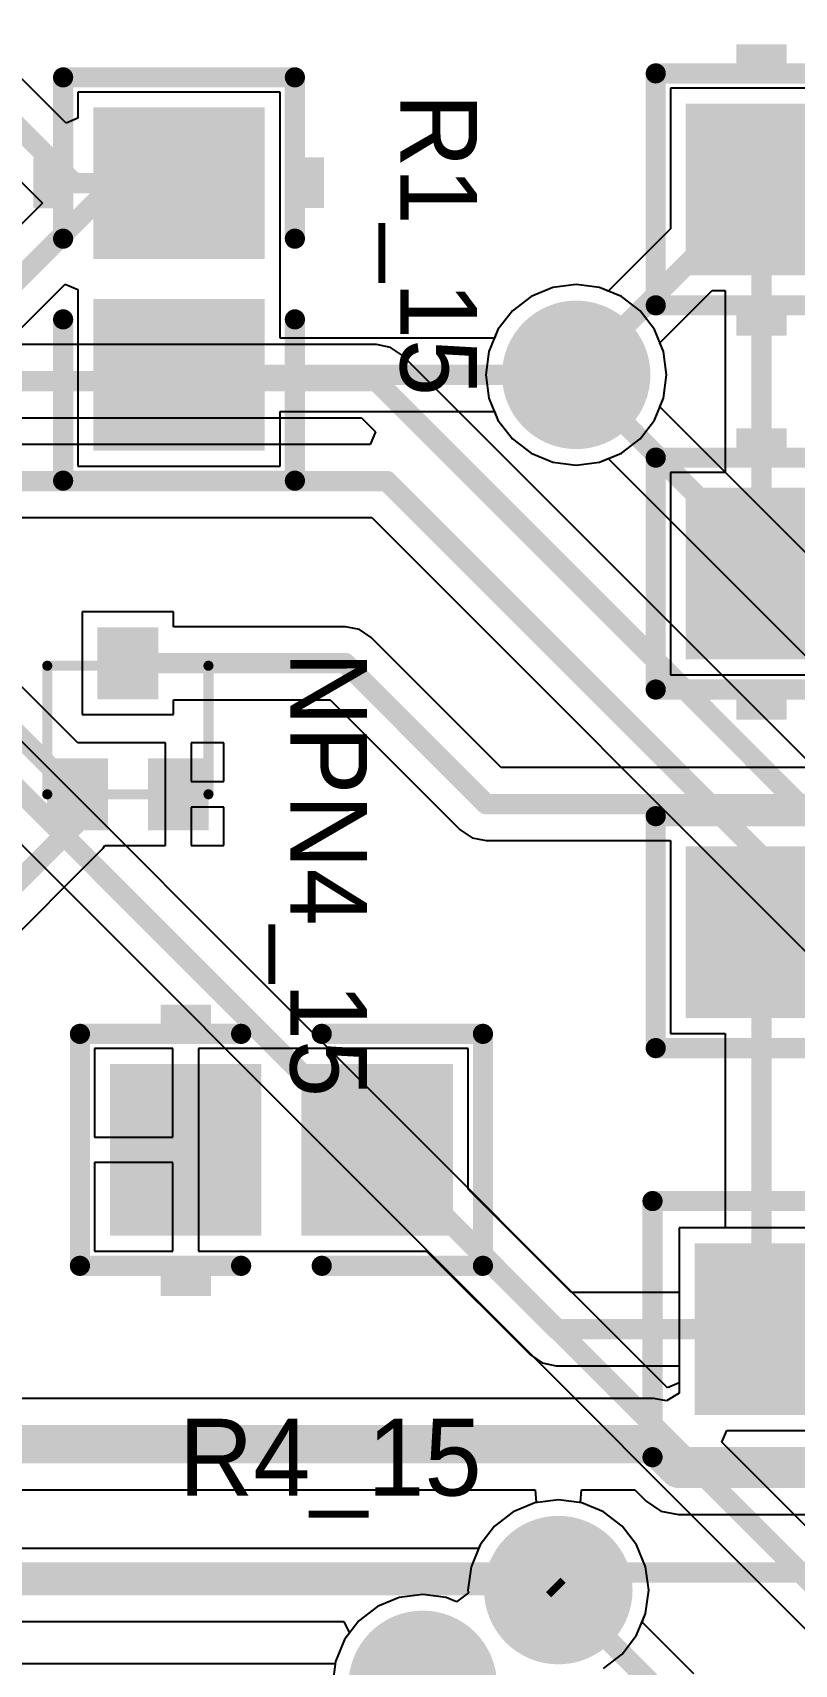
# Model space of a CAD drawing. Header units: millimetres. Extents: x 0.67 to 7.75, y 0.64 to 6.06.
# Drawn here: x 6.366 to 6.663, y 4.234 to 4.871 of the extents above; entities that cross this region are included whole.
import ezdxf

# ---------------------------------------------------------------- set-up
doc = ezdxf.new("R2010")
doc.units = ezdxf.units.MM
doc.header["$MEASUREMENT"] = 0
for name, color, linetype in [('BottomLayer', 5, 'Continuous'), ('BottomSolder', 6, 'Continuous'), ('MultiLayer', 9, 'Continuous'), ('PadHoleLayer', 156, 'Continuous'), ('TopLayer', 1, 'Continuous'), ('TopOverlay', 2, 'Continuous'), ('TopPaste', 8, 'Continuous'), ('TopSolder', 216, 'Continuous'), ('ViaHoleLayer', 16, 'Continuous')]:
    doc.layers.add(name, color=color, linetype=linetype)

# ---------------------------------------------------------------- blocks, each defined once
blk = doc.blocks.new('CC2012_0805_381')
at = {"layer": 'TopLayer'}
for points in [[(-0.06299, -0.02953), (-0.01181, -0.02953), (-0.06299, 0.02953), (-0.01181, 0.02953)], [(0.01181, -0.02953), (0.06299, -0.02953), (0.01181, 0.02953), (0.06299, 0.02953)]]:
    blk.add_solid(points, dxfattribs=at)
at = {"layer": 'TopOverlay', "const_width": 0.00787}
for points in [[(-0.07874, -0.04528), (-0.07874, 0.04528)], [(-0.07874, 0.04528), (-0.01575, 0.04528)], [(0.01575, 0.04528), (0.07874, 0.04528)], [(0.07874, -0.04528), (0.07874, 0.04528)], [(-0.07874, -0.04528), (-0.01575, -0.04528)], [(0.01575, -0.04528), (0.07874, -0.04528)]]:
    blk.add_lwpolyline(points, dxfattribs=at)
at = {"layer": 'TopOverlay', "const_width": 0.00394}
for points in [[(-0.08071, 0.04528, 1), (-0.07677, 0.04528, 1)], [(-0.08071, 0.04528, 1), (-0.07677, 0.04528, 1)], [(-0.01772, 0.04528, 1), (-0.01378, 0.04528, 1)], [(0.01378, 0.04528, 1), (0.01772, 0.04528, 1)], [(0.07677, 0.04528, 1), (0.08071, 0.04528, 1)], [(0.07677, 0.04528, 1), (0.08071, 0.04528, 1)], [(-0.08071, -0.04528, 1), (-0.07677, -0.04528, 1)], [(-0.08071, -0.04528, 1), (-0.07677, -0.04528, 1)], [(-0.01772, -0.04528, 1), (-0.01378, -0.04528, 1)], [(0.01378, -0.04528, 1), (0.01772, -0.04528, 1)], [(0.07677, -0.04528, 1), (0.08071, -0.04528, 1)], [(0.07677, -0.04528, 1), (0.08071, -0.04528, 1)]]:
    blk.add_lwpolyline(points, format="xyb", close=True, dxfattribs=at)
at = {"layer": 'TopOverlay'}
for points in [[(-0.04724, 0.04882), (-0.02756, 0.04882), (-0.04724, 0.05669), (-0.02756, 0.05669)], [(-0.04724, -0.05709), (-0.02756, -0.05709), (-0.04724, -0.04921), (-0.02756, -0.04921)]]:
    blk.add_solid(points, dxfattribs=at)
at = {"layer": 'TopPaste'}
for points in [[(-0.06299, -0.02953), (-0.01181, -0.02953), (-0.06299, 0.02953), (-0.01181, 0.02953)], [(0.01181, -0.02953), (0.06299, -0.02953), (0.01181, 0.02953), (0.06299, 0.02953)]]:
    blk.add_solid(points, dxfattribs=at)
at = {"layer": 'TopSolder'}
for points in [[(-0.06699, -0.03353), (-0.00781, -0.03353), (-0.06699, 0.03353), (-0.00781, 0.03353)], [(0.00781, -0.03353), (0.06699, -0.03353), (0.00781, 0.03353), (0.06699, 0.03353)]]:
    blk.add_solid(points, dxfattribs=at)
blk = doc.blocks.new('CC2012_0805_384')
at = {"layer": 'TopLayer'}
for points in [[(-0.06299, -0.02953), (-0.01181, -0.02953), (-0.06299, 0.02953), (-0.01181, 0.02953)], [(0.01181, -0.02953), (0.06299, -0.02953), (0.01181, 0.02953), (0.06299, 0.02953)]]:
    blk.add_solid(points, dxfattribs=at)
at = {"layer": 'TopOverlay', "const_width": 0.00787}
for points in [[(-0.07874, -0.04528), (-0.07874, 0.04528)], [(-0.01575, 0.04528), (-0.07874, 0.04528)], [(0.07874, 0.04528), (0.01575, 0.04528)], [(0.07874, -0.04528), (0.07874, 0.04528)], [(-0.01575, -0.04528), (-0.07874, -0.04528)], [(0.07874, -0.04528), (0.01575, -0.04528)]]:
    blk.add_lwpolyline(points, dxfattribs=at)
at = {"layer": 'TopOverlay', "const_width": 0.00394}
for points in [[(-0.08071, 0.04528, 1), (-0.07677, 0.04528, 1)], [(-0.08071, 0.04528, 1), (-0.07677, 0.04528, 1)], [(-0.01772, 0.04528, 1), (-0.01378, 0.04528, 1)], [(0.01378, 0.04528, 1), (0.01772, 0.04528, 1)], [(0.07677, 0.04528, 1), (0.08071, 0.04528, 1)], [(0.07677, 0.04528, 1), (0.08071, 0.04528, 1)], [(-0.08071, -0.04528, 1), (-0.07677, -0.04528, 1)], [(-0.08071, -0.04528, 1), (-0.07677, -0.04528, 1)], [(-0.01772, -0.04528, 1), (-0.01378, -0.04528, 1)], [(0.01378, -0.04528, 1), (0.01772, -0.04528, 1)], [(0.07677, -0.04528, 1), (0.08071, -0.04528, 1)], [(0.07677, -0.04528, 1), (0.08071, -0.04528, 1)]]:
    blk.add_lwpolyline(points, format="xyb", close=True, dxfattribs=at)
at = {"layer": 'TopOverlay'}
for points in [[(-0.04747, 0.04882), (-0.02779, 0.04882), (-0.04747, 0.05669), (-0.02779, 0.05669)], [(-0.04724, -0.05686), (-0.02756, -0.05686), (-0.04724, -0.04899), (-0.02756, -0.04899)]]:
    blk.add_solid(points, dxfattribs=at)
at = {"layer": 'TopPaste'}
for points in [[(-0.06299, -0.02953), (-0.01181, -0.02953), (-0.06299, 0.02953), (-0.01181, 0.02953)], [(0.01181, -0.02953), (0.06299, -0.02953), (0.01181, 0.02953), (0.06299, 0.02953)]]:
    blk.add_solid(points, dxfattribs=at)
at = {"layer": 'TopSolder'}
for points in [[(-0.06699, -0.03353), (-0.00781, -0.03353), (-0.06699, 0.03353), (-0.00781, 0.03353)], [(0.00781, -0.03353), (0.06699, -0.03353), (0.00781, 0.03353), (0.06699, 0.03353)]]:
    blk.add_solid(points, dxfattribs=at)
blk = doc.blocks.new('MMBT3904T_386')
at = {"layer": 'TopLayer'}
for points in [[(0.00787, -0.01004), (0.00787, 0.01004), (-0.00787, -0.01004), (-0.00787, 0.01004)], [(-0.01181, -0.06122), (-0.01181, -0.04114), (-0.02756, -0.06122), (-0.02756, -0.04114)], [(0.02756, -0.06122), (0.02756, -0.04114), (0.01181, -0.06122), (0.01181, -0.04114)]]:
    blk.add_solid(points, dxfattribs=at)
at = {"layer": 'TopOverlay', "const_width": 0.00394}
for points in [[(-0.0315, -0.00098), (0.0315, -0.00098)], [(-0.0315, -0.05118), (-0.0315, -0.00098)], [(0.0315, -0.05118), (0.0315, -0.00098)], [(-0.0315, -0.05118), (0.0315, -0.05118)]]:
    blk.add_lwpolyline(points, dxfattribs=at)
at = {"layer": 'TopOverlay', "const_width": 0.00197}
for points in [[(-0.03248, -0.00098, 1), (-0.03051, -0.00098, 1)], [(-0.03248, -0.00098, 1), (-0.03051, -0.00098, 1)], [(0.03051, -0.00098, 1), (0.03248, -0.00098, 1)], [(0.03051, -0.00098, 1), (0.03248, -0.00098, 1)], [(-0.03248, -0.05118, 1), (-0.03051, -0.05118, 1)], [(-0.03248, -0.05118, 1), (-0.03051, -0.05118, 1)], [(0.03051, -0.05118, 1), (0.03248, -0.05118, 1)], [(0.03051, -0.05118, 1), (0.03248, -0.05118, 1)]]:
    blk.add_lwpolyline(points, format="xyb", close=True, dxfattribs=at)
at = {"layer": 'TopPaste'}
for points in [[(0.00787, -0.01004), (0.00787, 0.01004), (-0.00787, -0.01004), (-0.00787, 0.01004)], [(-0.01181, -0.06122), (-0.01181, -0.04114), (-0.02756, -0.06122), (-0.02756, -0.04114)], [(0.02756, -0.06122), (0.02756, -0.04114), (0.01181, -0.06122), (0.01181, -0.04114)]]:
    blk.add_solid(points, dxfattribs=at)
at = {"layer": 'TopSolder'}
for points in [[(0.01187, -0.01404), (0.01187, 0.01404), (-0.01187, -0.01404), (-0.01187, 0.01404)], [(-0.00781, -0.06522), (-0.00781, -0.03714), (-0.03156, -0.06522), (-0.03156, -0.03714)], [(0.03156, -0.06522), (0.03156, -0.03714), (0.00781, -0.06522), (0.00781, -0.03714)]]:
    blk.add_solid(points, dxfattribs=at)
blk = doc.blocks.new('HDR1X2_392')
at = {"layer": 'BottomLayer', "const_width": 0.02953}
blk.add_lwpolyline([(0.08524, 0, 1), (0.11476, 0, 1)], format="xyb", close=True, dxfattribs=at)
at = {"layer": 'BottomLayer'}
blk.add_solid([(-0.02953, -0.02953), (0.02953, -0.02953), (-0.02953, 0.02953), (0.02953, 0.02953)], dxfattribs=at)
at = {"layer": 'BottomSolder', "const_width": 0.03353}
blk.add_lwpolyline([(0.08324, 0, 1), (0.11676, 0, 1)], format="xyb", close=True, dxfattribs=at)
at = {"layer": 'BottomSolder'}
blk.add_solid([(-0.03353, -0.03353), (0.03353, -0.03353), (-0.03353, 0.03353), (0.03353, 0.03353)], dxfattribs=at)
at = {"layer": 'MultiLayer', "const_width": 0.02953}
blk.add_lwpolyline([(0.08524, 0, 1), (0.11476, 0, 1)], format="xyb", close=True, dxfattribs=at)
at = {"layer": 'MultiLayer'}
blk.add_solid([(-0.02953, -0.02953), (0.02953, -0.02953), (-0.02953, 0.02953), (0.02953, 0.02953)], dxfattribs=at)
at = {"layer": 'PadHoleLayer', "const_width": 0.01772}
for points in [[(-0.00886, 0, 1), (0.00886, 0, 1)], [(0.09114, 0, 1), (0.10886, 0, 1)]]:
    blk.add_lwpolyline(points, format="xyb", close=True, dxfattribs=at)
at = {"layer": 'TopLayer', "const_width": 0.02953}
blk.add_lwpolyline([(0.08524, 0, 1), (0.11476, 0, 1)], format="xyb", close=True, dxfattribs=at)
at = {"layer": 'TopLayer'}
blk.add_solid([(-0.02953, -0.02953), (0.02953, -0.02953), (-0.02953, 0.02953), (0.02953, 0.02953)], dxfattribs=at)
at = {"layer": 'TopOverlay', "const_width": 0.00787}
for points in [[(-0.05, -0.05), (-0.05, 0.05)], [(-0.05, 0.05), (0.15, 0.05)], [(0.15, -0.05), (0.15, 0.05)], [(-0.05, -0.05), (0.15, -0.05)]]:
    blk.add_lwpolyline(points, dxfattribs=at)
at = {"layer": 'TopOverlay', "const_width": 0.00394}
for points in [[(-0.05197, 0.05, 1), (-0.04803, 0.05, 1)], [(-0.05197, 0.05, 1), (-0.04803, 0.05, 1)], [(0.14803, 0.05, 1), (0.15197, 0.05, 1)], [(0.14803, 0.05, 1), (0.15197, 0.05, 1)], [(-0.05197, -0.05, 1), (-0.04803, -0.05, 1)], [(-0.05197, -0.05, 1), (-0.04803, -0.05, 1)], [(0.14803, -0.05, 1), (0.15197, -0.05, 1)], [(0.14803, -0.05, 1), (0.15197, -0.05, 1)]]:
    blk.add_lwpolyline(points, format="xyb", close=True, dxfattribs=at)
at = {"layer": 'TopSolder', "const_width": 0.03353}
blk.add_lwpolyline([(0.08324, 0, 1), (0.11676, 0, 1)], format="xyb", close=True, dxfattribs=at)
at = {"layer": 'TopSolder'}
blk.add_solid([(-0.03353, -0.03353), (0.03353, -0.03353), (-0.03353, 0.03353), (0.03353, 0.03353)], dxfattribs=at)
blk = doc.blocks.new('CC2012_0805_399')
at = {"layer": 'TopLayer'}
for points in [[(-0.06299, -0.02953), (-0.01181, -0.02953), (-0.06299, 0.02953), (-0.01181, 0.02953)], [(0.01181, -0.02953), (0.06299, -0.02953), (0.01181, 0.02953), (0.06299, 0.02953)]]:
    blk.add_solid(points, dxfattribs=at)
at = {"layer": 'TopOverlay', "const_width": 0.00787}
for points in [[(-0.07874, 0.04528), (-0.07874, -0.04528)], [(-0.01575, 0.04528), (-0.07874, 0.04528)], [(0.07874, 0.04528), (0.01575, 0.04528)], [(0.07874, 0.04528), (0.07874, -0.04528)], [(-0.01575, -0.04528), (-0.07874, -0.04528)], [(0.07874, -0.04528), (0.01575, -0.04528)]]:
    blk.add_lwpolyline(points, dxfattribs=at)
at = {"layer": 'TopOverlay', "const_width": 0.00394}
for points in [[(-0.08071, 0.04528, 1), (-0.07677, 0.04528, 1)], [(-0.08071, 0.04528, 1), (-0.07677, 0.04528, 1)], [(-0.01772, 0.04528, 1), (-0.01378, 0.04528, 1)], [(0.01378, 0.04528, 1), (0.01772, 0.04528, 1)], [(0.07677, 0.04528, 1), (0.08071, 0.04528, 1)], [(0.07677, 0.04528, 1), (0.08071, 0.04528, 1)], [(-0.08071, -0.04528, 1), (-0.07677, -0.04528, 1)], [(-0.08071, -0.04528, 1), (-0.07677, -0.04528, 1)], [(-0.01772, -0.04528, 1), (-0.01378, -0.04528, 1)], [(0.01378, -0.04528, 1), (0.01772, -0.04528, 1)], [(0.07677, -0.04528, 1), (0.08071, -0.04528, 1)], [(0.07677, -0.04528, 1), (0.08071, -0.04528, 1)]]:
    blk.add_lwpolyline(points, format="xyb", close=True, dxfattribs=at)
at = {"layer": 'TopOverlay'}
for points in [[(-0.04724, 0.04882), (-0.02756, 0.04882), (-0.04724, 0.05669), (-0.02756, 0.05669)], [(-0.04724, -0.05709), (-0.02756, -0.05709), (-0.04724, -0.04921), (-0.02756, -0.04921)]]:
    blk.add_solid(points, dxfattribs=at)
at = {"layer": 'TopPaste'}
for points in [[(-0.06299, -0.02953), (-0.01181, -0.02953), (-0.06299, 0.02953), (-0.01181, 0.02953)], [(0.01181, -0.02953), (0.06299, -0.02953), (0.01181, 0.02953), (0.06299, 0.02953)]]:
    blk.add_solid(points, dxfattribs=at)
at = {"layer": 'TopSolder'}
for points in [[(-0.06699, -0.03353), (-0.00781, -0.03353), (-0.06699, 0.03353), (-0.00781, 0.03353)], [(0.00781, -0.03353), (0.06699, -0.03353), (0.00781, 0.03353), (0.06699, 0.03353)]]:
    blk.add_solid(points, dxfattribs=at)
blk = doc.blocks.new('CC2012_0805_400')
at = {"layer": 'TopLayer'}
for points in [[(-0.06299, -0.02953), (-0.01181, -0.02953), (-0.06299, 0.02953), (-0.01181, 0.02953)], [(0.01181, -0.02953), (0.06299, -0.02953), (0.01181, 0.02953), (0.06299, 0.02953)]]:
    blk.add_solid(points, dxfattribs=at)
at = {"layer": 'TopOverlay', "const_width": 0.00787}
for points in [[(-0.07874, -0.04528), (-0.07874, 0.04528)], [(-0.07874, 0.04528), (-0.01575, 0.04528)], [(0.01575, 0.04528), (0.07874, 0.04528)], [(0.07874, -0.04528), (0.07874, 0.04528)], [(-0.07874, -0.04528), (-0.01575, -0.04528)], [(0.01575, -0.04528), (0.07874, -0.04528)]]:
    blk.add_lwpolyline(points, dxfattribs=at)
at = {"layer": 'TopOverlay', "const_width": 0.00394}
for points in [[(-0.08071, 0.04528, 1), (-0.07677, 0.04528, 1)], [(-0.08071, 0.04528, 1), (-0.07677, 0.04528, 1)], [(-0.01772, 0.04528, 1), (-0.01378, 0.04528, 1)], [(0.01378, 0.04528, 1), (0.01772, 0.04528, 1)], [(0.07677, 0.04528, 1), (0.08071, 0.04528, 1)], [(0.07677, 0.04528, 1), (0.08071, 0.04528, 1)], [(-0.08071, -0.04528, 1), (-0.07677, -0.04528, 1)], [(-0.08071, -0.04528, 1), (-0.07677, -0.04528, 1)], [(-0.01772, -0.04528, 1), (-0.01378, -0.04528, 1)], [(0.01378, -0.04528, 1), (0.01772, -0.04528, 1)], [(0.07677, -0.04528, 1), (0.08071, -0.04528, 1)], [(0.07677, -0.04528, 1), (0.08071, -0.04528, 1)]]:
    blk.add_lwpolyline(points, format="xyb", close=True, dxfattribs=at)
at = {"layer": 'TopOverlay'}
for points in [[(-0.04724, 0.04882), (-0.02756, 0.04882), (-0.04724, 0.05669), (-0.02756, 0.05669)], [(-0.04724, -0.05709), (-0.02756, -0.05709), (-0.04724, -0.04921), (-0.02756, -0.04921)]]:
    blk.add_solid(points, dxfattribs=at)
at = {"layer": 'TopPaste'}
for points in [[(-0.06299, -0.02953), (-0.01181, -0.02953), (-0.06299, 0.02953), (-0.01181, 0.02953)], [(0.01181, -0.02953), (0.06299, -0.02953), (0.01181, 0.02953), (0.06299, 0.02953)]]:
    blk.add_solid(points, dxfattribs=at)
at = {"layer": 'TopSolder'}
for points in [[(-0.06699, -0.03353), (-0.00781, -0.03353), (-0.06699, 0.03353), (-0.00781, 0.03353)], [(0.00781, -0.03353), (0.06699, -0.03353), (0.00781, 0.03353), (0.06699, 0.03353)]]:
    blk.add_solid(points, dxfattribs=at)
blk = doc.blocks.new('CC2012_0805_401')
at = {"layer": 'TopLayer'}
for points in [[(-0.06299, -0.02953), (-0.01181, -0.02953), (-0.06299, 0.02953), (-0.01181, 0.02953)], [(0.01181, -0.02953), (0.06299, -0.02953), (0.01181, 0.02953), (0.06299, 0.02953)]]:
    blk.add_solid(points, dxfattribs=at)
at = {"layer": 'TopOverlay', "const_width": 0.00787}
for points in [[(-0.07874, -0.04528), (-0.07874, 0.04528)], [(-0.07874, 0.04528), (-0.01575, 0.04528)], [(0.01575, 0.04528), (0.07874, 0.04528)], [(0.07874, -0.04528), (0.07874, 0.04528)], [(-0.07874, -0.04528), (-0.01575, -0.04528)], [(0.01575, -0.04528), (0.07874, -0.04528)]]:
    blk.add_lwpolyline(points, dxfattribs=at)
at = {"layer": 'TopOverlay', "const_width": 0.00394}
for points in [[(-0.08071, 0.04528, 1), (-0.07677, 0.04528, 1)], [(-0.08071, 0.04528, 1), (-0.07677, 0.04528, 1)], [(-0.01772, 0.04528, 1), (-0.01378, 0.04528, 1)], [(0.01378, 0.04528, 1), (0.01772, 0.04528, 1)], [(0.07677, 0.04528, 1), (0.08071, 0.04528, 1)], [(0.07677, 0.04528, 1), (0.08071, 0.04528, 1)], [(-0.08071, -0.04528, 1), (-0.07677, -0.04528, 1)], [(-0.08071, -0.04528, 1), (-0.07677, -0.04528, 1)], [(-0.01772, -0.04528, 1), (-0.01378, -0.04528, 1)], [(0.01378, -0.04528, 1), (0.01772, -0.04528, 1)], [(0.07677, -0.04528, 1), (0.08071, -0.04528, 1)], [(0.07677, -0.04528, 1), (0.08071, -0.04528, 1)]]:
    blk.add_lwpolyline(points, format="xyb", close=True, dxfattribs=at)
at = {"layer": 'TopOverlay'}
for points in [[(-0.04724, 0.04882), (-0.02756, 0.04882), (-0.04724, 0.05669), (-0.02756, 0.05669)], [(-0.04724, -0.05709), (-0.02756, -0.05709), (-0.04724, -0.04921), (-0.02756, -0.04921)]]:
    blk.add_solid(points, dxfattribs=at)
at = {"layer": 'TopPaste'}
for points in [[(-0.06299, -0.02953), (-0.01181, -0.02953), (-0.06299, 0.02953), (-0.01181, 0.02953)], [(0.01181, -0.02953), (0.06299, -0.02953), (0.01181, 0.02953), (0.06299, 0.02953)]]:
    blk.add_solid(points, dxfattribs=at)
at = {"layer": 'TopSolder'}
for points in [[(-0.06699, -0.03353), (-0.00781, -0.03353), (-0.06699, 0.03353), (-0.00781, 0.03353)], [(0.00781, -0.03353), (0.06699, -0.03353), (0.00781, 0.03353), (0.06699, 0.03353)]]:
    blk.add_solid(points, dxfattribs=at)

msp = doc.modelspace()

# ---------------------------------------------------------------- linework, layer by layer
at = {"layer": 'BottomLayer'}
for p, q in [((6.57799, 4.77279), (6.56886, 4.77158)), ((6.58713, 4.77158), (6.57799, 4.77279)), ((6.56034, 4.76806), (6.55303, 4.76245)), ((6.56886, 4.77158), (6.56034, 4.76806)), ((6.59564, 4.76806), (6.58713, 4.77158)), ((6.60295, 4.76245), (6.59564, 4.76806)), ((6.55303, 4.76245), (6.54742, 4.75514)), ((6.60856, 4.75514), (6.60295, 4.76245)), ((6.54742, 4.75514), (6.54389, 4.74662)), ((6.61209, 4.74662), (6.60856, 4.75514)), ((6.5, 4.74927), (5.61197, 4.74927)), ((6.50546, 4.74819), (6.5, 4.74927)), ((6.5, 4.74927), (6.5, 4.74927)), ((6.51009, 4.74509), (6.50546, 4.74819)), ((6.54389, 4.74662), (6.54269, 4.73748)), ((6.61329, 4.73748), (6.61209, 4.74662)), ((7.31157, 3.94362), (6.51009, 4.74509)), ((6.54269, 4.73748), (6.54389, 4.72835)), ((6.61209, 4.72835), (6.61329, 4.73748)), ((6.54389, 4.72835), (6.54742, 4.71983)), ((6.61069, 4.72497), (6.61209, 4.72835)), ((7.35509, 3.98057), (6.61069, 4.72497)), ((5.61197, 4.72073), (6.49409, 4.72073)), ((6.49409, 4.72073), (6.49954, 4.71527)), ((6.49954, 4.71527), (6.49747, 4.71027)), ((6.54742, 4.71983), (6.55303, 4.71252)), ((6.49747, 4.71027), (5.6108, 4.71027)), ((6.55303, 4.71252), (6.56034, 4.70691)), ((6.56034, 4.70691), (6.56886, 4.70339)), ((6.56886, 4.70339), (6.57799, 4.70218)), ((6.57799, 4.70218), (6.58713, 4.70339)), ((6.58713, 4.70339), (6.59051, 4.70478)), ((6.59051, 4.70478), (7.33073, 3.96456)), ((6.61365, 4.34201), (6.27855, 4.67711)), ((6.28047, 4.68173), (6.49809, 4.68173)), ((6.49809, 4.68173), (6.77305, 4.40676)), ((6.25156, 4.66373), (7.2512, 3.66409)), ((6.69732, 4.40441), (6.61827, 4.40441)), ((6.61827, 4.40441), (6.61827, 4.34392)), ((6.61827, 4.34392), (6.61365, 4.34201)), ((6.63492, 4.32074), (6.63683, 4.32536)), ((7.26458, 3.69108), (6.63492, 4.32074)), ((6.63683, 4.32536), (6.69732, 4.32536)), ((6.56186, 4.2971), (6.55335, 4.29357)), ((6.571, 4.2983), (6.56186, 4.2971)), ((6.58014, 4.2971), (6.571, 4.2983)), ((6.58865, 4.29357), (6.58014, 4.2971)), ((6.54604, 4.28796), (6.54043, 4.28065)), ((6.55335, 4.29357), (6.54604, 4.28796)), ((6.59596, 4.28796), (6.58865, 4.29357)), ((6.60157, 4.28065), (6.59596, 4.28796)), ((6.53986, 4.27927), (5.50321, 4.27927)), ((6.54043, 4.28065), (6.53986, 4.27927)), ((6.6051, 4.27214), (6.60157, 4.28065)), ((6.6063, 4.263), (6.6051, 4.27214)), ((6.6051, 4.25386), (6.6063, 4.263)), ((5.49756, 4.25073), (6.4872, 4.25073)), ((6.4872, 4.25073), (6.48942, 4.24624)), ((6.60157, 4.24535), (6.6051, 4.25386)), ((6.48743, 4.24365), (6.4839, 4.23514)), ((6.48942, 4.24624), (6.48743, 4.24365)), ((6.59596, 4.23804), (6.60157, 4.24535)), ((6.58865, 4.23243), (6.59596, 4.23804)), ((6.48379, 4.23427), (5.48486, 4.23427)), ((6.4839, 4.23514), (6.48379, 4.23427))]:
    msp.add_line(p, q, dxfattribs=at)
for points, const_width in [([(6.56549, 4.73748, 1), (6.59049, 4.73748, 1)], 0.025), ([(6.57599, 4.73748, 1), (6.57999, 4.73748, 1)], 0.004), ([(6.498, 4.735, 1), (6.502, 4.735, 1)], 0.004), ([(6.498, 4.735, 1), (6.502, 4.735, 1)], 0.004), ([(6.502, 4.696, 1), (6.506, 4.696, 1)], 0.004), ([(6.502, 4.696, 1), (6.506, 4.696, 1)], 0.004), ([(6.5585, 4.263, 1), (6.5835, 4.263, 1)], 0.025), ([(6.567, 4.265, 1), (6.571, 4.265, 1)], 0.004), ([(6.567, 4.265, 1), (6.571, 4.265, 1)], 0.004), ([(6.569, 4.263, 1), (6.573, 4.263, 1)], 0.004), ([(6.5055, 4.226, 1), (6.5305, 4.226, 1)], 0.025)]:
    msp.add_lwpolyline(points, format="xyb", close=True, dxfattribs=dict(at, const_width=const_width))
at = {"layer": 'BottomLayer', "const_width": 0.008}
for points in [[(6.57799, 4.73748), (7.345, 3.97048)], [(5.58, 4.735), (6.5, 4.735)], [(6.5, 4.735), (7.30147, 3.93353)], [(5.56385, 4.696), (6.504, 4.696)], [(6.504, 4.696), (7.28347, 3.91653)], [(6.25747, 4.678), (7.26547, 3.67)], [(4.55, 4.265), (6.569, 4.265)], [(6.569, 4.265), (6.571, 4.263)]]:
    msp.add_lwpolyline(points, dxfattribs=at)
at = {"layer": 'BottomSolder', "const_width": 0.029}
for points in [[(6.56349, 4.73748, 1), (6.59249, 4.73748, 1)], [(6.5565, 4.263, 1), (6.5855, 4.263, 1)], [(6.5035, 4.226, 1), (6.5325, 4.226, 1)]]:
    msp.add_lwpolyline(points, format="xyb", close=True, dxfattribs=at)
at = {"layer": 'MultiLayer', "const_width": 0.025}
for points in [[(6.56549, 4.73748, 1), (6.59049, 4.73748, 1)], [(6.5585, 4.263, 1), (6.5835, 4.263, 1)], [(6.5055, 4.226, 1), (6.5305, 4.226, 1)]]:
    msp.add_lwpolyline(points, format="xyb", close=True, dxfattribs=at)
at = {"layer": 'TopLayer'}
for p, q in [((6.37863, 4.83573), (6.29402, 4.92035)), ((6.27166, 4.90233), (6.3695, 4.80449)), ((6.68461, 4.84941), (6.6148, 4.84941)), ((6.6148, 4.84941), (6.6148, 4.79448)), ((6.46231, 4.84788), (6.38325, 4.84788)), ((6.38325, 4.84788), (6.38325, 4.83764)), ((6.46231, 4.77808), (6.46231, 4.84788)), ((6.38325, 4.83764), (6.37863, 4.83573)), ((6.3695, 4.80449), (6.21583, 4.65082)), ((6.6148, 4.79448), (6.59051, 4.77018)), ((6.25493, 4.64954), (6.37825, 4.77287)), ((6.37825, 4.77287), (6.38325, 4.7708)), ((6.46231, 4.7767), (6.46231, 4.77808)), ((6.46231, 4.77307), (6.46231, 4.7767)), ((6.46231, 4.7717), (6.46231, 4.77307)), ((6.57799, 4.77279), (6.56886, 4.77158)), ((6.58713, 4.77158), (6.57799, 4.77279)), ((6.38325, 4.7708), (6.38325, 4.70189)), ((6.46231, 4.75176), (6.46231, 4.7717)), ((6.56034, 4.76806), (6.55303, 4.76245)), ((6.56886, 4.77158), (6.56034, 4.76806)), ((6.59051, 4.77018), (6.58713, 4.77158)), ((6.61069, 4.75), (6.63105, 4.77036)), ((6.63105, 4.77036), (6.63612, 4.77036)), ((6.63612, 4.77036), (6.63612, 4.69941)), ((6.55303, 4.76245), (6.54742, 4.75514)), ((6.54742, 4.75514), (6.54602, 4.75176)), ((6.54602, 4.75176), (6.46231, 4.75176)), ((6.61209, 4.74662), (6.61069, 4.75)), ((6.61329, 4.73748), (6.61209, 4.74662)), ((6.61209, 4.72835), (6.61329, 4.73748)), ((6.60856, 4.71983), (6.61209, 4.72835)), ((6.46231, 4.70189), (6.46231, 4.72321)), ((6.46231, 4.72321), (6.54602, 4.72321)), ((6.54602, 4.72321), (6.54742, 4.71983)), ((6.54742, 4.71983), (6.55303, 4.71252)), ((6.60295, 4.71252), (6.60856, 4.71983)), ((6.55303, 4.71252), (6.56034, 4.70691)), ((6.59564, 4.70691), (6.60295, 4.71252)), ((6.38325, 4.70189), (6.46231, 4.70189)), ((6.56034, 4.70691), (6.56886, 4.70339)), ((6.56886, 4.70339), (6.57799, 4.70218)), ((6.57799, 4.70218), (6.58713, 4.70339)), ((6.58713, 4.70339), (6.59564, 4.70691)), ((6.63612, 4.69941), (6.6148, 4.69941)), ((6.6148, 4.69941), (6.6148, 4.62036)), ((6.42067, 4.64493), (6.38492, 4.64493)), ((6.38492, 4.64493), (6.38492, 4.60485)), ((6.42067, 4.63916), (6.42067, 4.64493)), ((6.48779, 4.63916), (6.42067, 4.63916)), ((6.4878, 4.63916), (6.48779, 4.63916)), ((6.49326, 4.63807), (6.4878, 4.63916)), ((6.49789, 4.63498), (6.49326, 4.63807)), ((6.38326, 4.59374), (6.34202, 4.63498)), ((6.54871, 4.58416), (6.49789, 4.63498)), ((6.6148, 4.62036), (6.68461, 4.62036)), ((6.42067, 4.60485), (6.42067, 4.61061)), ((6.42067, 4.61061), (6.48188, 4.61061)), ((6.48188, 4.61061), (6.5327, 4.55979)), ((6.38492, 4.60485), (6.42067, 4.60485)), ((6.39961, 4.59374), (6.38326, 4.59374)), ((6.40098, 4.59374), (6.39961, 4.59374)), ((6.40461, 4.59374), (6.40098, 4.59374)), ((6.40598, 4.59374), (6.40461, 4.59374)), ((6.41748, 4.59374), (6.40598, 4.59374)), ((6.41748, 4.5737), (6.41748, 4.59374)), ((6.44035, 4.59374), (6.42748, 4.59374)), ((6.42748, 4.59374), (6.42748, 4.5787)), ((6.44035, 4.5787), (6.44035, 4.59374)), ((6.67531, 4.58416), (6.54871, 4.58416)), ((6.42748, 4.5787), (6.44035, 4.5787)), ((6.41748, 4.55367), (6.41748, 4.5737)), ((6.44035, 4.5687), (6.42748, 4.5687)), ((6.42748, 4.5687), (6.42748, 4.55367)), ((6.44035, 4.55367), (6.44035, 4.5687)), ((6.5327, 4.55979), (6.5327, 4.55979)), ((6.5327, 4.55979), (6.53733, 4.5567)), ((6.53733, 4.5567), (6.5428, 4.55561)), ((6.5428, 4.55561), (6.6148, 4.55561)), ((6.6148, 4.55561), (6.6148, 4.48036)), ((6.29079, 4.45029), (6.3932, 4.55271)), ((6.3932, 4.55271), (6.39385, 4.55367)), ((6.3932, 4.55271), (6.3932, 4.55271)), ((6.39385, 4.55367), (6.39961, 4.55367)), ((6.39961, 4.55367), (6.40098, 4.55367)), ((6.40098, 4.55367), (6.40461, 4.55367)), ((6.40461, 4.55367), (6.40598, 4.55367)), ((6.40598, 4.55367), (6.41748, 4.55367)), ((6.42748, 4.55367), (6.44035, 4.55367)), ((6.6148, 4.48036), (6.63612, 4.48036)), ((6.63612, 4.48036), (6.63612, 4.40441)), ((6.42039, 4.47441), (6.3898, 4.47441)), ((6.3898, 4.47441), (6.3898, 4.43989)), ((6.42039, 4.43989), (6.42039, 4.47441)), ((6.45961, 4.47441), (6.43039, 4.47441)), ((6.43039, 4.47441), (6.43039, 4.43489)), ((6.46098, 4.47441), (6.45961, 4.47441)), ((6.46461, 4.47441), (6.46098, 4.47441)), ((6.46598, 4.47441), (6.46461, 4.47441)), ((6.53579, 4.47441), (6.46598, 4.47441)), ((6.53579, 4.41948), (6.53579, 4.47441)), ((6.3898, 4.43989), (6.42039, 4.43989)), ((6.43039, 4.43489), (6.43039, 4.39536)), ((6.42039, 4.42989), (6.3898, 4.42989)), ((6.3898, 4.42989), (6.3898, 4.39536)), ((6.42039, 4.39536), (6.42039, 4.42989)), ((6.57611, 4.37916), (6.53579, 4.41948)), ((6.63612, 4.40441), (6.61827, 4.40441)), ((6.61827, 4.40441), (6.61827, 4.37916)), ((6.3898, 4.39536), (6.42039, 4.39536)), ((6.43039, 4.39536), (6.45961, 4.39536)), ((6.45961, 4.39536), (6.46098, 4.39536)), ((6.46098, 4.39536), (6.46461, 4.39536)), ((6.46461, 4.39536), (6.46598, 4.39536)), ((6.46598, 4.39536), (6.51954, 4.39536)), ((6.51954, 4.39536), (6.5601, 4.35479)), ((6.61827, 4.37916), (6.57611, 4.37916)), ((6.5601, 4.35479), (6.5601, 4.35479)), ((6.5601, 4.35479), (6.56473, 4.3517)), ((6.56473, 4.3517), (6.5702, 4.35061)), ((6.5702, 4.35061), (6.61827, 4.35061)), ((6.61827, 4.35061), (6.61827, 4.33992)), ((6.61827, 4.33992), (6.61327, 4.33685)), ((6.60827, 4.33784), (6.28, 4.33784)), ((6.61327, 4.33685), (6.60827, 4.33784)), ((6.28739, 4.30216), (6.56198, 4.30216)), ((6.56198, 4.30216), (6.5623, 4.29716)), ((6.5797, 4.29716), (6.58002, 4.30216)), ((6.58002, 4.30216), (6.60088, 4.30216)), ((6.60088, 4.30216), (6.6053, 4.29774)), ((6.56186, 4.2971), (6.55335, 4.29357)), ((6.5623, 4.29716), (6.56186, 4.2971)), ((6.58014, 4.2971), (6.5797, 4.29716)), ((6.58865, 4.29357), (6.58014, 4.2971)), ((6.6053, 4.29774), (6.61108, 4.29387)), ((6.54604, 4.28796), (6.54043, 4.28065)), ((6.55335, 4.29357), (6.54604, 4.28796)), ((6.59596, 4.28796), (6.58865, 4.29357)), ((6.60157, 4.28065), (6.59596, 4.28796)), ((6.61108, 4.29387), (6.61791, 4.29252)), ((6.61791, 4.29252), (6.61791, 4.29252)), ((6.61791, 4.29252), (6.70327, 4.29252)), ((6.54043, 4.28065), (6.5369, 4.27214)), ((6.6051, 4.27214), (6.60157, 4.28065)), ((6.5369, 4.27214), (6.5357, 4.263)), ((6.6063, 4.263), (6.6051, 4.27214)), ((6.5357, 4.263), (6.53584, 4.26191)), ((6.6051, 4.25386), (6.6063, 4.263)), ((6.50035, 4.25657), (6.49304, 4.25096)), ((6.50886, 4.2601), (6.50035, 4.25657)), ((6.518, 4.2613), (6.50886, 4.2601)), ((6.52714, 4.2601), (6.518, 4.2613)), ((6.53126, 4.25839), (6.52714, 4.2601)), ((6.53584, 4.26191), (6.53126, 4.25839)), ((6.49304, 4.25096), (6.48743, 4.24365)), ((6.6037, 4.25049), (6.6051, 4.25386)), ((6.62389, 4.2303), (6.6037, 4.25049)), ((6.48743, 4.24365), (6.4839, 4.23514)), ((6.4839, 4.23514), (6.4827, 4.226))]:
    msp.add_line(p, q, dxfattribs=at)
for points, const_width in [([(6.27398, 4.9202), (6.38189, 4.81229)], 0.008), ([(6.22592, 4.64072), (6.39748, 4.81229)], 0.008), ([(6.38189, 4.81229), (6.39748, 4.81229)], 0.008), ([(6.39748, 4.81229), (6.4228, 4.81229)], 0.008), ([(6.57799, 4.73748), (6.65039, 4.80989)], 0.008), ([(6.65039, 4.65989), (6.65039, 4.80989)], 0.008), ([(6.42278, 4.73748), (6.57799, 4.73748)], 0.008), ([(6.33193, 4.62489), (6.38311, 4.5737)], 0.008), ([(6.4028, 4.62489), (6.4878, 4.62489)], 0.008), ([(6.4878, 4.62489), (6.5428, 4.56989)], 0.008), ([(6.38311, 4.5628), (6.38311, 4.5737)], 0.008), ([(6.5428, 4.56989), (6.67531, 4.56989)], 0.008), ([(6.2552, 4.43489), (6.38311, 4.5628)], 0.008), ([(6.65039, 4.37229), (6.65039, 4.51989)], 0.008), ([(6.5002, 4.43489), (6.5702, 4.36489)], 0.008), ([(6.65039, 4.37229), (6.6578, 4.36489)], 0.008), ([(6.5702, 4.36489), (6.6578, 4.36489)], 0.008), ([(6.28, 4.32), (6.60827, 4.32)], 0.015), ([(6.60827, 4.32), (6.61791, 4.31036)], 0.015), ([(6.61791, 4.31036), (6.70327, 4.31036)], 0.015), ([(6.571, 4.263), (6.6138, 4.2202)], 0.008)]:
    msp.add_lwpolyline(points, dxfattribs=dict(at, const_width=const_width))
for points, const_width in [([(6.37989, 4.81229, 1), (6.38389, 4.81229, 1)], 0.004), ([(6.37989, 4.81229, 1), (6.38389, 4.81229, 1)], 0.004), ([(6.39548, 4.81229, 1), (6.39948, 4.81229, 1)], 0.004), ([(6.39548, 4.81229, 1), (6.39948, 4.81229, 1)], 0.004), ([(6.39548, 4.81229, 1), (6.39948, 4.81229, 1)], 0.004), ([(6.4208, 4.81229, 1), (6.4248, 4.81229, 1)], 0.004), ([(6.64839, 4.80989, 1), (6.65239, 4.80989, 1)], 0.004), ([(6.64839, 4.80989, 1), (6.65239, 4.80989, 1)], 0.004), ([(6.56549, 4.73748, 1), (6.59049, 4.73748, 1)], 0.025), ([(6.42078, 4.73748, 1), (6.42478, 4.73748, 1)], 0.004), ([(6.57599, 4.73748, 1), (6.57999, 4.73748, 1)], 0.004), ([(6.57599, 4.73748, 1), (6.57999, 4.73748, 1)], 0.004), ([(6.64839, 4.65989, 1), (6.65239, 4.65989, 1)], 0.004), ([(6.4008, 4.62489, 1), (6.4048, 4.62489, 1)], 0.004), ([(6.4858, 4.62489, 1), (6.4898, 4.62489, 1)], 0.004), ([(6.4858, 4.62489, 1), (6.4898, 4.62489, 1)], 0.004), ([(6.38111, 4.5737, 1), (6.38511, 4.5737, 1)], 0.004), ([(6.38111, 4.5737, 1), (6.38511, 4.5737, 1)], 0.004), ([(6.5408, 4.56989, 1), (6.5448, 4.56989, 1)], 0.004), ([(6.5408, 4.56989, 1), (6.5448, 4.56989, 1)], 0.004), ([(6.38111, 4.5628, 1), (6.38511, 4.5628, 1)], 0.004), ([(6.38111, 4.5628, 1), (6.38511, 4.5628, 1)], 0.004), ([(6.64839, 4.51989, 1), (6.65239, 4.51989, 1)], 0.004), ([(6.4982, 4.43489, 1), (6.5022, 4.43489, 1)], 0.004), ([(6.64839, 4.37229, 1), (6.65239, 4.37229, 1)], 0.004), ([(6.64839, 4.37229, 1), (6.65239, 4.37229, 1)], 0.004), ([(6.5682, 4.36489, 1), (6.5722, 4.36489, 1)], 0.004), ([(6.5682, 4.36489, 1), (6.5722, 4.36489, 1)], 0.004), ([(6.6558, 4.36489, 1), (6.6598, 4.36489, 1)], 0.004), ([(6.6558, 4.36489, 1), (6.6598, 4.36489, 1)], 0.004), ([(6.60452, 4.32, 1), (6.61202, 4.32, 1)], 0.0075), ([(6.60452, 4.32, 1), (6.61202, 4.32, 1)], 0.0075), ([(6.61416, 4.31036, 1), (6.62166, 4.31036, 1)], 0.0075), ([(6.61416, 4.31036, 1), (6.62166, 4.31036, 1)], 0.0075), ([(6.5585, 4.263, 1), (6.5835, 4.263, 1)], 0.025), ([(6.569, 4.263, 1), (6.573, 4.263, 1)], 0.004), ([(6.5055, 4.226, 1), (6.5305, 4.226, 1)], 0.025)]:
    msp.add_lwpolyline(points, format="xyb", close=True, dxfattribs=dict(at, const_width=const_width))
at = {"layer": 'TopOverlay', "const_width": 0.008}
msp.add_lwpolyline([(6.0278, 4.26989), (6.9428, 4.26989)], dxfattribs=at)
at = {"layer": 'TopSolder', "const_width": 0.029}
for points in [[(6.56349, 4.73748, 1), (6.59249, 4.73748, 1)], [(6.5565, 4.263, 1), (6.5855, 4.263, 1)], [(6.5035, 4.226, 1), (6.5325, 4.226, 1)]]:
    msp.add_lwpolyline(points, format="xyb", close=True, dxfattribs=at)
at = {"layer": 'ViaHoleLayer', "const_width": 0.014}
for points in [[(6.57099, 4.73748, 1), (6.58499, 4.73748, 1)], [(6.564, 4.263, 1), (6.578, 4.263, 1)], [(6.511, 4.226, 1), (6.525, 4.226, 1)]]:
    msp.add_lwpolyline(points, format="xyb", close=True, dxfattribs=at)

# ---------------------------------------------------------------- block references
for name, p in [('CC2012_0805_400', (6.6878, 4.80989)), ('CC2012_0805_401', (6.6878, 4.65989)), ('CC2012_0805_381', (6.4628, 4.43489))]:
    msp.add_blockref(name, p)
for name, p, rotation in [('CC2012_0805_384', (6.42278, 4.77489), 270), ('MMBT3904T_386', (6.4028, 4.62489), 360), ('CC2012_0805_399', (6.6878, 4.51989), 180), ('HDR1X2_392', (6.6578, 4.36489), 360)]:
    msp.add_blockref(name, p, dxfattribs=dict(rotation=rotation))

# ---------------------------------------------------------------- texts
at = {"layer": 'TopOverlay'}
for s, p in [('R1_15', (6.50928, 4.84739)), ('NPN4_15', (6.4663, 4.62939))]:
    msp.add_text(s, height=0.03, rotation=270, dxfattribs=at).set_placement(p)
msp.add_text('R4_15', height=0.03, dxfattribs=at).set_placement((6.4228, 4.29989))

doc.saveas('drawing.dxf')
